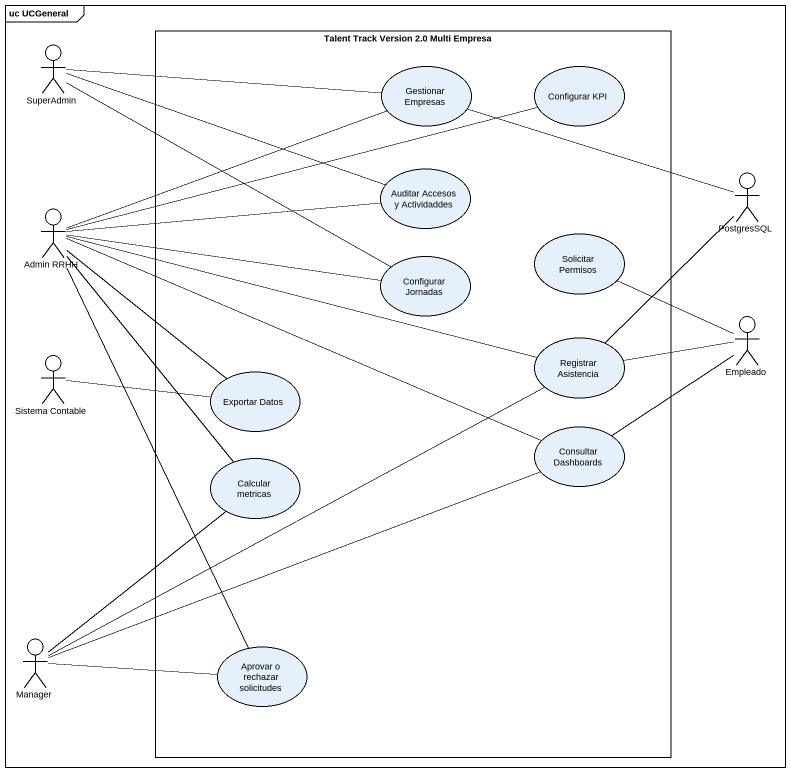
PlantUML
@startuml
mainframe uc UCGeneral
actor SuperAdmin
rectangle "Talent Track Version 2.0 Multi Empresa" as Talent_Track_Version_2_0 {
  usecase "Gestionar Empresas" as Gestionar_Empresas
  usecase "Configurar KPI" as Configurar_KPI
  usecase "Auditar Accesos y Actividaddes" as Auditar_Accesos_y
  usecase "Solicitar Permisos" as Solicitar_Permisos
  usecase "Configurar Jornadas" as Configurar_Jornadas
  usecase "Exportar Datos" as Exportar_Datos
  usecase "Registrar Asistencia" as Registrar_Asistencia
  usecase "Consultar Dashboards" as Consultar_Dashboards
  usecase "Calcular metricas" as Calcular_metricas
  usecase "Aprovar o rechazar solicitudes" as Aprovar_o_rechazar
}
actor PostgresSQL
actor "Admin RRHH" as Admin_RRHH
actor Empleado
actor "Sistema Contable" as Sistema_Contable
actor Manager
SuperAdmin -right- Gestionar_Empresas
SuperAdmin -right- Auditar_Accesos_y
SuperAdmin -right- Configurar_Jornadas
PostgresSQL -left- Gestionar_Empresas
PostgresSQL -- Registrar_Asistencia
Admin_RRHH -right- Gestionar_Empresas
Admin_RRHH -right- Configurar_KPI
Admin_RRHH -right- Auditar_Accesos_y
Admin_RRHH -right- Configurar_Jornadas
Admin_RRHH -- Exportar_Datos
Admin_RRHH -right- Registrar_Asistencia
Admin_RRHH -right- Consultar_Dashboards
Admin_RRHH -- Calcular_metricas
Admin_RRHH -- Aprovar_o_rechazar
Empleado -left- Solicitar_Permisos
Empleado -left- Registrar_Asistencia
Empleado -left- Consultar_Dashboards
Sistema_Contable -right- Exportar_Datos
Manager -right- Registrar_Asistencia
Manager -right- Consultar_Dashboards
Manager -up- Calcular_metricas
Manager -right- Aprovar_o_rechazar
@enduml
